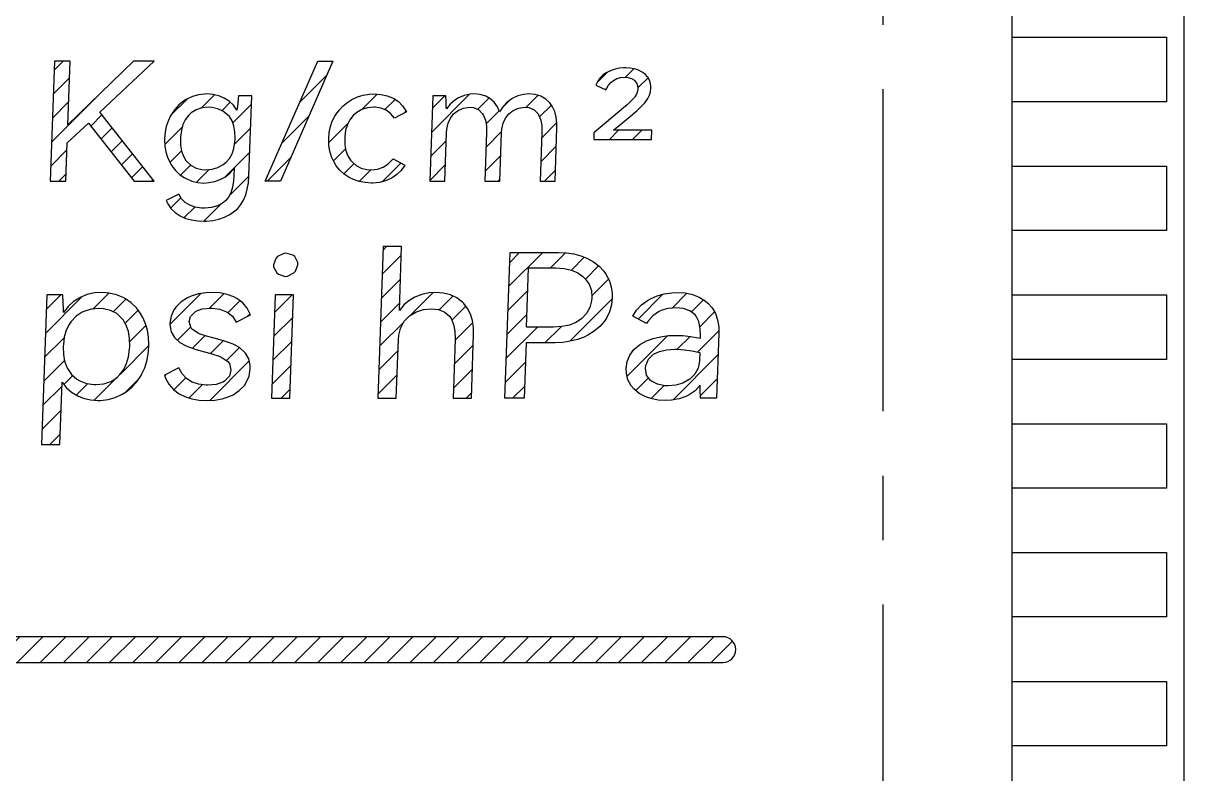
# Model space of a CAD drawing. Header units: millimetres. Extents: x 496 to 1208, y 1378 to 1539.
# Drawn here: x 1064.39 to 1077.9, y 1461.67 to 1470.41 of the extents above; entities that cross this region are included whole.
import ezdxf

# ---------------------------------------------------------------- set-up
doc = ezdxf.new("R2010")
doc.units = ezdxf.units.MM
doc.header["$LTSCALE"] = 3
doc.linetypes.add('CENTER', pattern=[2, 1.25, -0.25, 0.25, -0.25])
doc.layers.add('SY', color=6, linetype='Continuous')
pattern_1 = [(45, (202.90686, 3937.36203), (-0.134703842, 0.134703842), [])]

msp = doc.modelspace()

# ---------------------------------------------------------------- hatches: boundary and pattern name
at = {"linetype": 'Continuous'}
h = msp.add_hatch(dxfattribs=at)
h.set_pattern_fill('ANSI31', color=256, scale=0.06, style=0)
h.set_pattern_definition(pattern_1)
h.paths.add_polyline_path([(1064.934, 1469.97), (1064.908, 1469.226), (1065.673, 1469.97), (1065.913, 1469.97), (1065.279, 1469.373), (1065.915, 1468.571), (1065.68, 1468.571), (1065.147, 1469.248), (1064.901, 1469.016), (1064.885, 1468.571), (1064.702, 1468.571), (1064.751, 1469.97)])
h = msp.add_hatch(dxfattribs=at)
h.set_pattern_fill('ANSI31', color=256, scale=0.06, style=0)
h.set_pattern_definition(pattern_1)
h.paths.add_polyline_path([(1067.996, 1469.97), (1067.383, 1468.571), (1067.205, 1468.571), (1067.819, 1469.97)])
h = msp.add_hatch(dxfattribs=at)
h.set_pattern_fill('ANSI31', color=256, scale=0.06, style=0)
h.set_pattern_definition(pattern_1)
h.paths.add_polyline_path([(1071.531, 1469.717), (1071.508, 1469.744), (1071.506, 1469.746), (1071.471, 1469.767), (1071.429, 1469.779), (1071.391, 1469.782), (1071.344, 1469.778), (1071.301, 1469.765), (1071.262, 1469.745), (1071.23, 1469.719), (1071.204, 1469.688), (1071.184, 1469.653), (1071.175, 1469.634), (1071.058, 1469.687), (1071.08, 1469.734), (1071.105, 1469.769), (1071.135, 1469.801), (1071.171, 1469.827), (1071.193, 1469.84), (1071.237, 1469.86), (1071.283, 1469.876), (1071.331, 1469.885), (1071.381, 1469.89), (1071.402, 1469.891), (1071.454, 1469.888), (1071.502, 1469.88), (1071.548, 1469.866), (1071.553, 1469.864), (1071.595, 1469.842), (1071.631, 1469.816), (1071.66, 1469.784), (1071.662, 1469.782), (1071.682, 1469.747), (1071.694, 1469.709), (1071.699, 1469.668), (1071.699, 1469.649), (1071.694, 1469.61), (1071.682, 1469.571), (1071.663, 1469.533), (1071.647, 1469.509), (1071.626, 1469.484), (1071.6, 1469.455), (1071.569, 1469.424), (1071.533, 1469.391), (1071.492, 1469.355), (1071.483, 1469.348), (1071.263, 1469.163), (1071.708, 1469.163), (1071.705, 1469.057), (1071.032, 1469.057), (1071.035, 1469.133), (1071.379, 1469.425), (1071.422, 1469.461), (1071.457, 1469.494), (1071.486, 1469.522), (1071.508, 1469.547), (1071.51, 1469.551), (1071.532, 1469.584), (1071.544, 1469.619), (1071.547, 1469.646), (1071.544, 1469.685)])
h = msp.add_hatch(dxfattribs=at)
h.set_pattern_fill('ANSI31', color=256, scale=0.06, style=0)
h.set_pattern_definition(pattern_1)
h.paths.add_polyline_path([(1066.998, 1468.477), (1066.98, 1468.41), (1066.955, 1468.35), (1066.924, 1468.298), (1066.886, 1468.253), (1066.854, 1468.224), (1066.796, 1468.183), (1066.733, 1468.151), (1066.667, 1468.127), (1066.598, 1468.111), (1066.524, 1468.105), (1066.497, 1468.104), (1066.421, 1468.108), (1066.349, 1468.119), (1066.282, 1468.138), (1066.22, 1468.165), (1066.217, 1468.167), (1066.156, 1468.205), (1066.107, 1468.252), (1066.071, 1468.306), (1066.054, 1468.345), (1066.199, 1468.419), (1066.232, 1468.365), (1066.274, 1468.322), (1066.327, 1468.29), (1066.391, 1468.269), (1066.465, 1468.258), (1066.505, 1468.257), (1066.582, 1468.263), (1066.651, 1468.282), (1066.711, 1468.313), (1066.745, 1468.341), (1066.779, 1468.383), (1066.806, 1468.435), (1066.826, 1468.5), (1066.837, 1468.575), (1066.842, 1468.638), (1066.845, 1468.724), (1066.797, 1468.668), (1066.743, 1468.623), (1066.689, 1468.594), (1066.621, 1468.567), (1066.551, 1468.554), (1066.49, 1468.549), (1066.419, 1468.555), (1066.351, 1468.572), (1066.285, 1468.6), (1066.263, 1468.612), (1066.208, 1468.65), (1066.16, 1468.697), (1066.118, 1468.751), (1066.094, 1468.792), (1066.068, 1468.849), (1066.049, 1468.912), (1066.039, 1468.979), (1066.035, 1469.05), (1066.035, 1469.068), (1066.042, 1469.14), (1066.055, 1469.208), (1066.075, 1469.271), (1066.103, 1469.33), (1066.111, 1469.345), (1066.153, 1469.405), (1066.2, 1469.458), (1066.254, 1469.501), (1066.293, 1469.525), (1066.361, 1469.556), (1066.429, 1469.576), (1066.5, 1469.585), (1066.527, 1469.586), (1066.598, 1469.58), (1066.667, 1469.564), (1066.729, 1469.538), (1066.787, 1469.502), (1066.836, 1469.454), (1066.876, 1469.398), (1066.877, 1469.396), (1066.886, 1469.467), (1066.893, 1469.534), (1066.894, 1469.565), (1067.05, 1469.565), (1067.017, 1468.634), (1067.011, 1468.552)])
h.paths.add_polyline_path([(1066.22, 1469.089), (1066.23, 1469.163), (1066.249, 1469.229), (1066.276, 1469.286), (1066.313, 1469.335), (1066.344, 1469.365), (1066.402, 1469.402), (1066.468, 1469.423), (1066.541, 1469.431), (1066.585, 1469.429), (1066.653, 1469.414), (1066.714, 1469.385), (1066.769, 1469.343), (1066.789, 1469.323), (1066.821, 1469.274), (1066.843, 1469.215), (1066.854, 1469.146), (1066.857, 1469.068), (1066.854, 1469.025), (1066.842, 1468.952), (1066.82, 1468.888), (1066.79, 1468.834), (1066.751, 1468.791), (1066.716, 1468.764), (1066.655, 1468.73), (1066.588, 1468.709), (1066.516, 1468.702), (1066.47, 1468.705), (1066.402, 1468.721), (1066.344, 1468.752), (1066.294, 1468.798), (1066.284, 1468.812), (1066.254, 1468.863), (1066.232, 1468.922), (1066.221, 1468.991), (1066.219, 1469.068)])
h = msp.add_hatch(dxfattribs=at)
h.set_pattern_fill('ANSI31', color=256, scale=0.06, style=0)
h.set_pattern_definition(pattern_1)
h.paths.add_polyline_path([(1068.758, 1469.497), (1068.805, 1469.449), (1068.845, 1469.391), (1068.853, 1469.378), (1068.711, 1469.303), (1068.667, 1469.357), (1068.616, 1469.397), (1068.555, 1469.422), (1068.487, 1469.432), (1068.47, 1469.433), (1068.397, 1469.426), (1068.331, 1469.405), (1068.272, 1469.37), (1068.232, 1469.335), (1068.193, 1469.286), (1068.164, 1469.229), (1068.143, 1469.164), (1068.134, 1469.091), (1068.132, 1469.068), (1068.134, 1468.993), (1068.147, 1468.925), (1068.169, 1468.866), (1068.201, 1468.814), (1068.214, 1468.8), (1068.264, 1468.755), (1068.323, 1468.724), (1068.39, 1468.706), (1068.445, 1468.702), (1068.516, 1468.71), (1068.58, 1468.732), (1068.636, 1468.769), (1068.685, 1468.819), (1068.695, 1468.832), (1068.831, 1468.758), (1068.789, 1468.697), (1068.74, 1468.648), (1068.684, 1468.608), (1068.671, 1468.601), (1068.606, 1468.574), (1068.537, 1468.557), (1068.461, 1468.549), (1068.444, 1468.549), (1068.37, 1468.554), (1068.299, 1468.567), (1068.233, 1468.59), (1068.184, 1468.615), (1068.127, 1468.652), (1068.077, 1468.698), (1068.034, 1468.751), (1068.005, 1468.798), (1067.978, 1468.856), (1067.959, 1468.919), (1067.949, 1468.985), (1067.946, 1469.056), (1067.946, 1469.068), (1067.953, 1469.139), (1067.967, 1469.206), (1067.988, 1469.27), (1068.017, 1469.328), (1068.024, 1469.339), (1068.066, 1469.397), (1068.114, 1469.449), (1068.169, 1469.492), (1068.216, 1469.521), (1068.281, 1469.551), (1068.349, 1469.571), (1068.421, 1469.583), (1068.48, 1469.586), (1068.555, 1469.581), (1068.625, 1469.566), (1068.689, 1469.541), (1068.703, 1469.534)])
h = msp.add_hatch(dxfattribs=at)
h.set_pattern_fill('ANSI31', color=256, scale=0.06, style=0)
h.set_pattern_definition(pattern_1)
h.paths.add_polyline_path([(1070.395, 1469.337), (1070.384, 1469.356), (1070.337, 1469.402), (1070.275, 1469.427), (1070.227, 1469.431), (1070.156, 1469.422), (1070.093, 1469.395), (1070.043, 1469.355), (1070.004, 1469.306), (1069.977, 1469.248), (1069.962, 1469.178), (1069.959, 1469.135), (1069.939, 1468.571), (1069.766, 1468.571), (1069.785, 1469.136), (1069.784, 1469.215), (1069.772, 1469.281), (1069.75, 1469.337), (1069.739, 1469.355), (1069.694, 1469.401), (1069.632, 1469.427), (1069.586, 1469.431), (1069.515, 1469.422), (1069.452, 1469.395), (1069.401, 1469.355), (1069.363, 1469.306), (1069.336, 1469.247), (1069.32, 1469.177), (1069.317, 1469.135), (1069.297, 1468.571), (1069.122, 1468.571), (1069.157, 1469.563), (1069.311, 1469.563), (1069.313, 1469.5), (1069.315, 1469.429), (1069.317, 1469.412), (1069.362, 1469.469), (1069.414, 1469.516), (1069.457, 1469.542), (1069.524, 1469.57), (1069.594, 1469.584), (1069.636, 1469.586), (1069.71, 1469.579), (1069.777, 1469.559), (1069.824, 1469.534), (1069.873, 1469.491), (1069.911, 1469.437), (1069.936, 1469.378), (1069.976, 1469.44), (1070.023, 1469.491), (1070.077, 1469.531), (1070.082, 1469.534), (1070.147, 1469.565), (1070.217, 1469.582), (1070.276, 1469.586), (1070.349, 1469.579), (1070.415, 1469.56), (1070.473, 1469.527), (1070.52, 1469.485), (1070.554, 1469.436), (1070.58, 1469.381), (1070.596, 1469.317), (1070.604, 1469.246), (1070.604, 1469.19), (1070.583, 1468.571), (1070.41, 1468.571), (1070.429, 1469.136), (1070.428, 1469.215), (1070.415, 1469.282)])
h = msp.add_hatch(dxfattribs=at)
h.set_pattern_fill('ANSI31', color=256, scale=0.06, style=0)
h.set_pattern_definition(pattern_1)
h.paths.add_polyline_path([(1069.03, 1467.252), (1069.115, 1467.27), (1069.192, 1467.275), (1069.283, 1467.268), (1069.365, 1467.247), (1069.438, 1467.211), (1069.503, 1467.162), (1069.519, 1467.147), (1069.563, 1467.09), (1069.598, 1467.023), (1069.621, 1466.947), (1069.633, 1466.863), (1069.634, 1466.784), (1069.608, 1466.042), (1069.394, 1466.042), (1069.418, 1466.729), (1069.415, 1466.823), (1069.399, 1466.903), (1069.371, 1466.97), (1069.355, 1466.994), (1069.297, 1467.046), (1069.223, 1467.077), (1069.138, 1467.086), (1069.049, 1467.077), (1068.967, 1467.05), (1068.959, 1467.047), (1068.886, 1467.001), (1068.826, 1466.939), (1068.817, 1466.926), (1068.781, 1466.857), (1068.761, 1466.776), (1068.757, 1466.727), (1068.733, 1466.042), (1068.52, 1466.042), (1068.581, 1467.809), (1068.795, 1467.809), (1068.769, 1467.065), (1068.825, 1467.133), (1068.89, 1467.187), (1068.95, 1467.221)])
h = msp.add_hatch(dxfattribs=at)
h.set_pattern_fill('ANSI31', color=256, scale=0.06, style=0)
h.set_pattern_definition(pattern_1)
h.paths.add_polyline_path([(1071.157, 1466.942), (1071.103, 1466.878), (1071.038, 1466.823), (1070.964, 1466.776), (1070.923, 1466.756), (1070.844, 1466.727), (1070.76, 1466.706), (1070.671, 1466.693), (1070.585, 1466.689), (1070.244, 1466.689), (1070.221, 1466.042), (1069.998, 1466.042), (1070.058, 1467.741), (1070.621, 1467.741), (1070.714, 1467.737), (1070.801, 1467.723), (1070.883, 1467.701), (1070.952, 1467.674), (1071.029, 1467.631), (1071.095, 1467.58), (1071.15, 1467.521), (1071.174, 1467.488), (1071.211, 1467.418), (1071.236, 1467.341), (1071.247, 1467.261), (1071.247, 1467.214), (1071.238, 1467.13), (1071.215, 1467.05), (1071.18, 1466.977)])
h.paths.add_polyline_path([(1070.826, 1466.925), (1070.75, 1466.894), (1070.663, 1466.877), (1070.564, 1466.871), (1070.25, 1466.871), (1070.274, 1467.561), (1070.588, 1467.561), (1070.687, 1467.555), (1070.773, 1467.536), (1070.847, 1467.505), (1070.907, 1467.462), (1070.934, 1467.435), (1070.98, 1467.371), (1071.005, 1467.296), (1071.011, 1467.214), (1071.008, 1467.176), (1070.988, 1467.098), (1070.948, 1467.028), (1070.89, 1466.968)])
h = msp.add_hatch(dxfattribs=at)
h.set_pattern_fill('ANSI31', color=256, scale=0.06, style=0)
h.set_pattern_definition(pattern_1)
h.paths.add_polyline_path([(1065.647, 1467.154), (1065.706, 1467.096), (1065.756, 1467.029), (1065.783, 1466.982), (1065.814, 1466.911), (1065.836, 1466.836), (1065.849, 1466.754), (1065.853, 1466.668), (1065.852, 1466.645), (1065.845, 1466.557), (1065.828, 1466.474), (1065.803, 1466.397), (1065.77, 1466.326), (1065.761, 1466.309), (1065.71, 1466.234), (1065.652, 1466.171), (1065.587, 1466.118), (1065.542, 1466.09), (1065.461, 1466.053), (1065.376, 1466.028), (1065.29, 1466.017), (1065.259, 1466.016), (1065.172, 1466.023), (1065.088, 1466.044), (1065.023, 1466.072), (1064.951, 1466.114), (1064.889, 1466.169), (1064.84, 1466.232), (1064.816, 1465.503), (1064.602, 1465.503), (1064.663, 1467.247), (1064.851, 1467.247), (1064.852, 1467.157), (1064.856, 1467.078), (1064.859, 1467.042), (1064.912, 1467.112), (1064.975, 1467.169), (1065.048, 1467.214), (1065.053, 1467.216), (1065.134, 1467.25), (1065.22, 1467.269), (1065.303, 1467.275), (1065.389, 1467.268), (1065.473, 1467.248), (1065.553, 1467.215), (1065.581, 1467.2)])
h.paths.add_polyline_path([(1065.005, 1467), (1065.075, 1467.044), (1065.096, 1467.054), (1065.181, 1467.08), (1065.269, 1467.089), (1065.325, 1467.085), (1065.406, 1467.065), (1065.478, 1467.028), (1065.538, 1466.973), (1065.551, 1466.956), (1065.588, 1466.894), (1065.613, 1466.821), (1065.627, 1466.739), (1065.629, 1466.645), (1065.628, 1466.616), (1065.616, 1466.526), (1065.593, 1466.447), (1065.559, 1466.377), (1065.515, 1466.318), (1065.477, 1466.282), (1065.407, 1466.237), (1065.328, 1466.21), (1065.237, 1466.202), (1065.214, 1466.203), (1065.127, 1466.215), (1065.047, 1466.246), (1065.013, 1466.265), (1064.952, 1466.319), (1064.904, 1466.39), (1064.896, 1466.404), (1064.871, 1466.474), (1064.857, 1466.554), (1064.855, 1466.645), (1064.856, 1466.667), (1064.867, 1466.755), (1064.889, 1466.834), (1064.922, 1466.9), (1064.947, 1466.937)])
h = msp.add_hatch(dxfattribs=at)
h.set_pattern_fill('ANSI31', color=256, scale=0.06, style=0)
h.set_pattern_definition(pattern_1)
h.paths.add_polyline_path([(1066.11, 1467), (1066.144, 1467.073), (1066.169, 1467.108), (1066.228, 1467.165), (1066.302, 1467.213), (1066.346, 1467.233), (1066.429, 1467.258), (1066.516, 1467.272), (1066.585, 1467.275), (1066.68, 1467.269), (1066.765, 1467.252), (1066.842, 1467.223), (1066.876, 1467.205), (1066.946, 1467.155), (1066.997, 1467.093), (1067.033, 1467.021), (1067.035, 1467.015), (1066.869, 1466.928), (1066.824, 1466.998), (1066.759, 1467.049), (1066.756, 1467.051), (1066.679, 1467.081), (1066.59, 1467.093), (1066.57, 1467.093), (1066.473, 1467.084), (1066.398, 1467.057), (1066.393, 1467.054), (1066.335, 1466.996), (1066.32, 1466.935), (1066.343, 1466.86), (1066.358, 1466.845), (1066.427, 1466.799), (1066.451, 1466.789), (1066.523, 1466.765), (1066.612, 1466.741), (1066.709, 1466.715), (1066.789, 1466.689), (1066.833, 1466.673), (1066.906, 1466.632), (1066.97, 1466.577), (1066.977, 1466.569), (1067.014, 1466.503), (1067.03, 1466.423), (1067.031, 1466.385), (1067.018, 1466.302), (1066.986, 1466.227), (1066.964, 1466.193), (1066.905, 1466.133), (1066.834, 1466.084), (1066.786, 1466.063), (1066.707, 1466.036), (1066.62, 1466.021), (1066.532, 1466.016), (1066.438, 1466.021), (1066.351, 1466.037), (1066.272, 1466.063), (1066.206, 1466.095), (1066.137, 1466.145), (1066.083, 1466.206), (1066.045, 1466.275), (1066.033, 1466.311), (1066.199, 1466.397), (1066.238, 1466.327), (1066.29, 1466.271), (1066.354, 1466.23), (1066.431, 1466.206), (1066.519, 1466.195), (1066.538, 1466.195), (1066.635, 1466.204), (1066.712, 1466.229), (1066.732, 1466.241), (1066.789, 1466.301), (1066.807, 1466.369), (1066.789, 1466.448), (1066.771, 1466.472), (1066.703, 1466.519), (1066.67, 1466.534), (1066.598, 1466.557), (1066.503, 1466.584), (1066.499, 1466.585), (1066.404, 1466.612), (1066.323, 1466.638), (1066.286, 1466.652), (1066.211, 1466.693), (1066.15, 1466.75), (1066.149, 1466.75), (1066.111, 1466.815), (1066.097, 1466.896), (1066.097, 1466.917)])
h = msp.add_hatch(dxfattribs=at)
h.set_pattern_fill('ANSI31', color=256, scale=0.06, style=0)
h.set_pattern_definition(pattern_1)
h.paths.add_polyline_path([(1067.536, 1467.247), (1067.495, 1466.042), (1067.281, 1466.042), (1067.324, 1467.247)])
h = msp.add_hatch(dxfattribs=at)
h.set_pattern_fill('ANSI31', color=256, scale=0.06, style=0)
h.set_pattern_definition(pattern_1)
h.paths.add_polyline_path([(1071.77, 1467.235), (1071.853, 1467.259), (1071.942, 1467.272), (1072.006, 1467.275), (1072.098, 1467.269), (1072.184, 1467.251), (1072.26, 1467.221), (1072.329, 1467.178), (1072.362, 1467.152), (1072.412, 1467.095), (1072.45, 1467.03), (1072.476, 1466.956), (1072.489, 1466.873), (1072.491, 1466.796), (1072.464, 1466.042), (1072.276, 1466.042), (1072.273, 1466.145), (1072.271, 1466.195), (1072.214, 1466.131), (1072.144, 1466.081), (1072.106, 1466.063), (1072.026, 1466.035), (1071.939, 1466.019), (1071.872, 1466.016), (1071.782, 1466.022), (1071.697, 1466.04), (1071.64, 1466.06), (1071.562, 1466.099), (1071.499, 1466.152), (1071.469, 1466.188), (1071.431, 1466.256), (1071.413, 1466.335), (1071.412, 1466.39), (1071.423, 1466.471), (1071.452, 1466.544), (1071.5, 1466.609), (1071.565, 1466.664), (1071.579, 1466.673), (1071.648, 1466.711), (1071.725, 1466.74), (1071.81, 1466.76), (1071.902, 1466.772), (1071.986, 1466.775), (1072.072, 1466.772), (1072.159, 1466.762), (1072.247, 1466.747), (1072.275, 1466.741), (1072.276, 1466.761), (1072.272, 1466.857), (1072.255, 1466.935), (1072.224, 1466.999), (1072.213, 1467.015), (1072.153, 1467.061), (1072.075, 1467.088), (1071.989, 1467.096), (1071.895, 1467.088), (1071.815, 1467.063), (1071.788, 1467.049), (1071.72, 1467.001), (1071.663, 1466.935), (1071.648, 1466.912), (1071.488, 1466.999), (1071.532, 1467.067), (1071.589, 1467.129), (1071.66, 1467.181), (1071.692, 1467.2)])
h.paths.add_polyline_path([(1071.988, 1466.194), (1071.898, 1466.186), (1071.86, 1466.187), (1071.774, 1466.205), (1071.704, 1466.241), (1071.693, 1466.25), (1071.648, 1466.312), (1071.634, 1466.392), (1071.638, 1466.426), (1071.669, 1466.498), (1071.73, 1466.555), (1071.798, 1466.587), (1071.882, 1466.607), (1071.982, 1466.613), (1072.005, 1466.613), (1072.089, 1466.608), (1072.177, 1466.595), (1072.269, 1466.576), (1072.266, 1466.487), (1072.266, 1466.476), (1072.249, 1466.393), (1072.212, 1466.324), (1072.153, 1466.267), (1072.144, 1466.26), (1072.07, 1466.218)])
at = {"layer": 'SY', "linetype": 'Continuous'}
h = msp.add_hatch(dxfattribs=at)
h.set_pattern_fill('ANSI31', color=256, scale=0.06, style=0)
h.set_pattern_definition(pattern_1)
h.paths.add_polyline_path([(1072.536, 1462.966), (1031.154, 1462.966, -1), (1031.154, 1463.266), (1072.536, 1463.266, -1)])

# ---------------------------------------------------------------- linework, layer by layer
msp.add_lwpolyline([(1077.905, 1509.351), (1077.905, 1445.391), (1025.185, 1445.391), (1025.185, 1509.351)], close=True)
for points in [[(1075.905, 1445.391), (1075.905, 1509.351)], [(1075.905, 1470.246), (1077.705, 1470.246), (1077.705, 1469.496), (1075.905, 1469.496)], [(1075.905, 1468.746), (1077.705, 1468.746), (1077.705, 1467.996), (1075.905, 1467.996)], [(1075.905, 1467.246), (1077.705, 1467.246), (1077.705, 1466.496), (1075.905, 1466.496)], [(1075.905, 1465.746), (1077.705, 1465.746), (1077.705, 1464.996), (1075.905, 1464.996)], [(1075.905, 1464.246), (1077.705, 1464.246), (1077.705, 1463.496), (1075.905, 1463.496)], [(1075.905, 1462.746), (1077.705, 1462.746), (1077.705, 1461.996), (1075.905, 1461.996)]]:
    msp.add_lwpolyline(points)
at = {"linetype": 'CENTER'}
msp.add_lwpolyline([(1073.405, 1507.851), (1029.685, 1507.851, 0.414214), (1028.685, 1506.851), (1028.685, 1447.891, 0.414214), (1029.685, 1446.891), (1073.405, 1446.891, 0.414214), (1074.405, 1447.891), (1074.405, 1506.851, 0.414214)], format="xyb", close=True, dxfattribs=at)
at = {"linetype": 'Continuous'}
for points in [[(1064.751, 1469.97), (1064.702, 1468.571), (1064.885, 1468.571), (1064.901, 1469.016), (1065.147, 1469.248), (1065.68, 1468.571), (1065.915, 1468.571), (1065.279, 1469.373), (1065.913, 1469.97), (1065.673, 1469.97), (1064.908, 1469.226), (1064.934, 1469.97)], [(1067.996, 1469.97), (1067.383, 1468.571), (1067.205, 1468.571), (1067.819, 1469.97)], [(1071.544, 1469.685), (1071.547, 1469.646), (1071.544, 1469.619), (1071.532, 1469.584), (1071.51, 1469.551), (1071.508, 1469.547), (1071.486, 1469.522), (1071.457, 1469.494), (1071.422, 1469.461), (1071.379, 1469.425), (1071.035, 1469.133), (1071.032, 1469.057), (1071.705, 1469.057), (1071.708, 1469.163), (1071.263, 1469.163), (1071.483, 1469.348), (1071.492, 1469.355), (1071.533, 1469.391), (1071.569, 1469.424), (1071.6, 1469.455), (1071.626, 1469.484), (1071.647, 1469.509), (1071.663, 1469.533), (1071.682, 1469.571), (1071.694, 1469.61), (1071.699, 1469.649), (1071.699, 1469.668), (1071.694, 1469.709), (1071.682, 1469.747), (1071.662, 1469.782), (1071.66, 1469.784), (1071.631, 1469.816), (1071.595, 1469.842), (1071.553, 1469.864), (1071.548, 1469.866), (1071.502, 1469.88), (1071.454, 1469.888), (1071.402, 1469.891), (1071.381, 1469.89), (1071.331, 1469.885), (1071.283, 1469.876), (1071.237, 1469.86), (1071.193, 1469.84), (1071.171, 1469.827), (1071.135, 1469.801), (1071.105, 1469.769), (1071.08, 1469.734), (1071.058, 1469.687), (1071.175, 1469.634), (1071.184, 1469.653), (1071.204, 1469.688), (1071.23, 1469.719), (1071.262, 1469.745), (1071.301, 1469.765), (1071.344, 1469.778), (1071.391, 1469.782), (1071.429, 1469.779), (1071.471, 1469.767), (1071.506, 1469.746), (1071.508, 1469.744), (1071.531, 1469.717)], [(1067.011, 1468.552), (1067.017, 1468.634), (1067.05, 1469.565), (1066.894, 1469.565), (1066.893, 1469.534), (1066.886, 1469.467), (1066.877, 1469.396), (1066.876, 1469.398), (1066.836, 1469.454), (1066.787, 1469.502), (1066.729, 1469.538), (1066.667, 1469.564), (1066.598, 1469.58), (1066.527, 1469.586), (1066.5, 1469.585), (1066.429, 1469.576), (1066.361, 1469.556), (1066.293, 1469.525), (1066.254, 1469.501), (1066.2, 1469.458), (1066.153, 1469.405), (1066.111, 1469.345), (1066.103, 1469.33), (1066.075, 1469.271), (1066.055, 1469.208), (1066.042, 1469.14), (1066.035, 1469.068), (1066.035, 1469.05), (1066.039, 1468.979), (1066.049, 1468.912), (1066.068, 1468.849), (1066.094, 1468.792), (1066.118, 1468.751), (1066.16, 1468.697), (1066.208, 1468.65), (1066.263, 1468.612), (1066.285, 1468.6), (1066.351, 1468.572), (1066.419, 1468.555), (1066.49, 1468.549), (1066.551, 1468.554), (1066.621, 1468.567), (1066.689, 1468.594), (1066.743, 1468.623), (1066.797, 1468.668), (1066.845, 1468.724), (1066.842, 1468.638), (1066.837, 1468.575), (1066.826, 1468.5), (1066.806, 1468.435), (1066.779, 1468.383), (1066.745, 1468.341), (1066.711, 1468.313), (1066.651, 1468.282), (1066.582, 1468.263), (1066.505, 1468.257), (1066.465, 1468.258), (1066.391, 1468.269), (1066.327, 1468.29), (1066.274, 1468.322), (1066.232, 1468.365), (1066.199, 1468.419), (1066.054, 1468.345), (1066.071, 1468.306), (1066.107, 1468.252), (1066.156, 1468.205), (1066.217, 1468.167), (1066.22, 1468.165), (1066.282, 1468.138), (1066.349, 1468.119), (1066.421, 1468.108), (1066.497, 1468.104), (1066.524, 1468.105), (1066.598, 1468.111), (1066.667, 1468.127), (1066.733, 1468.151), (1066.796, 1468.183), (1066.854, 1468.224), (1066.886, 1468.253), (1066.924, 1468.298), (1066.955, 1468.35), (1066.98, 1468.41), (1066.998, 1468.477)], [(1068.758, 1469.497), (1068.805, 1469.449), (1068.845, 1469.391), (1068.853, 1469.378), (1068.711, 1469.303), (1068.667, 1469.357), (1068.616, 1469.397), (1068.555, 1469.422), (1068.487, 1469.432), (1068.47, 1469.433), (1068.397, 1469.426), (1068.331, 1469.405), (1068.272, 1469.37), (1068.232, 1469.335), (1068.193, 1469.286), (1068.164, 1469.229), (1068.143, 1469.164), (1068.134, 1469.091), (1068.132, 1469.068), (1068.134, 1468.993), (1068.147, 1468.925), (1068.169, 1468.866), (1068.201, 1468.814), (1068.214, 1468.8), (1068.264, 1468.755), (1068.323, 1468.724), (1068.39, 1468.706), (1068.445, 1468.702), (1068.516, 1468.71), (1068.58, 1468.732), (1068.636, 1468.769), (1068.685, 1468.819), (1068.695, 1468.832), (1068.831, 1468.758), (1068.789, 1468.697), (1068.74, 1468.648), (1068.684, 1468.608), (1068.671, 1468.601), (1068.606, 1468.574), (1068.537, 1468.557), (1068.461, 1468.549), (1068.444, 1468.549), (1068.37, 1468.554), (1068.299, 1468.567), (1068.233, 1468.59), (1068.184, 1468.615), (1068.127, 1468.652), (1068.077, 1468.698), (1068.034, 1468.751), (1068.005, 1468.798), (1067.978, 1468.856), (1067.959, 1468.919), (1067.949, 1468.985), (1067.946, 1469.056), (1067.946, 1469.068), (1067.953, 1469.139), (1067.967, 1469.206), (1067.988, 1469.27), (1068.017, 1469.328), (1068.024, 1469.339), (1068.066, 1469.397), (1068.114, 1469.449), (1068.169, 1469.492), (1068.216, 1469.521), (1068.281, 1469.551), (1068.349, 1469.571), (1068.421, 1469.583), (1068.48, 1469.586), (1068.555, 1469.581), (1068.625, 1469.566), (1068.689, 1469.541), (1068.703, 1469.534)], [(1070.415, 1469.282), (1070.428, 1469.215), (1070.429, 1469.136), (1070.41, 1468.571), (1070.583, 1468.571), (1070.604, 1469.19), (1070.604, 1469.246), (1070.596, 1469.317), (1070.58, 1469.381), (1070.554, 1469.436), (1070.52, 1469.485), (1070.473, 1469.527), (1070.415, 1469.56), (1070.349, 1469.579), (1070.276, 1469.586), (1070.217, 1469.582), (1070.147, 1469.565), (1070.082, 1469.534), (1070.077, 1469.531), (1070.023, 1469.491), (1069.976, 1469.44), (1069.936, 1469.378), (1069.911, 1469.437), (1069.873, 1469.491), (1069.824, 1469.534), (1069.777, 1469.559), (1069.71, 1469.579), (1069.636, 1469.586), (1069.594, 1469.584), (1069.524, 1469.57), (1069.457, 1469.542), (1069.414, 1469.516), (1069.362, 1469.469), (1069.317, 1469.412), (1069.315, 1469.429), (1069.313, 1469.5), (1069.311, 1469.563), (1069.157, 1469.563), (1069.122, 1468.571), (1069.297, 1468.571), (1069.317, 1469.135), (1069.32, 1469.177), (1069.336, 1469.247), (1069.363, 1469.306), (1069.401, 1469.355), (1069.452, 1469.395), (1069.515, 1469.422), (1069.586, 1469.431), (1069.632, 1469.427), (1069.694, 1469.401), (1069.739, 1469.355), (1069.75, 1469.337), (1069.772, 1469.281), (1069.784, 1469.215), (1069.785, 1469.136), (1069.766, 1468.571), (1069.939, 1468.571), (1069.959, 1469.135), (1069.962, 1469.178), (1069.977, 1469.248), (1070.004, 1469.306), (1070.043, 1469.355), (1070.093, 1469.395), (1070.156, 1469.422), (1070.227, 1469.431), (1070.275, 1469.427), (1070.337, 1469.402), (1070.384, 1469.356), (1070.395, 1469.337)], [(1066.219, 1469.068), (1066.221, 1468.991), (1066.232, 1468.922), (1066.254, 1468.863), (1066.284, 1468.812), (1066.294, 1468.798), (1066.344, 1468.752), (1066.402, 1468.721), (1066.47, 1468.705), (1066.516, 1468.702), (1066.588, 1468.709), (1066.655, 1468.73), (1066.716, 1468.764), (1066.751, 1468.791), (1066.79, 1468.834), (1066.82, 1468.888), (1066.842, 1468.952), (1066.854, 1469.025), (1066.857, 1469.068), (1066.854, 1469.146), (1066.843, 1469.215), (1066.821, 1469.274), (1066.789, 1469.323), (1066.769, 1469.343), (1066.714, 1469.385), (1066.653, 1469.414), (1066.585, 1469.429), (1066.541, 1469.431), (1066.468, 1469.423), (1066.402, 1469.402), (1066.344, 1469.365), (1066.313, 1469.335), (1066.276, 1469.286), (1066.249, 1469.229), (1066.23, 1469.163), (1066.22, 1469.089)], [(1068.95, 1467.221), (1068.89, 1467.187), (1068.825, 1467.133), (1068.769, 1467.065), (1068.795, 1467.809), (1068.581, 1467.809), (1068.52, 1466.042), (1068.733, 1466.042), (1068.757, 1466.727), (1068.761, 1466.776), (1068.781, 1466.857), (1068.817, 1466.926), (1068.826, 1466.939), (1068.886, 1467.001), (1068.959, 1467.047), (1068.967, 1467.05), (1069.049, 1467.077), (1069.138, 1467.086), (1069.223, 1467.077), (1069.297, 1467.046), (1069.355, 1466.994), (1069.371, 1466.97), (1069.399, 1466.903), (1069.415, 1466.823), (1069.418, 1466.729), (1069.394, 1466.042), (1069.608, 1466.042), (1069.634, 1466.784), (1069.633, 1466.863), (1069.621, 1466.947), (1069.598, 1467.023), (1069.563, 1467.09), (1069.519, 1467.147), (1069.503, 1467.162), (1069.438, 1467.211), (1069.365, 1467.247), (1069.283, 1467.268), (1069.192, 1467.275), (1069.115, 1467.27), (1069.03, 1467.252)], [(1067.425, 1467.73), (1067.35, 1467.693), (1067.331, 1467.672), (1067.303, 1467.597), (1067.305, 1467.574), (1067.343, 1467.505), (1067.361, 1467.488), (1067.439, 1467.462), (1067.465, 1467.465), (1067.54, 1467.505), (1067.558, 1467.523), (1067.587, 1467.597), (1067.585, 1467.622), (1067.55, 1467.693), (1067.528, 1467.709), (1067.448, 1467.732)], [(1071.157, 1466.942), (1071.103, 1466.878), (1071.038, 1466.823), (1070.964, 1466.776), (1070.923, 1466.756), (1070.844, 1466.727), (1070.76, 1466.706), (1070.671, 1466.693), (1070.585, 1466.689), (1070.244, 1466.689), (1070.221, 1466.042), (1069.998, 1466.042), (1070.058, 1467.741), (1070.621, 1467.741), (1070.714, 1467.737), (1070.801, 1467.723), (1070.883, 1467.701), (1070.952, 1467.674), (1071.029, 1467.631), (1071.095, 1467.58), (1071.15, 1467.521), (1071.174, 1467.488), (1071.211, 1467.418), (1071.236, 1467.341), (1071.247, 1467.261), (1071.247, 1467.214), (1071.238, 1467.13), (1071.215, 1467.05), (1071.18, 1466.977)], [(1070.826, 1466.925), (1070.75, 1466.894), (1070.663, 1466.877), (1070.564, 1466.871), (1070.25, 1466.871), (1070.274, 1467.561), (1070.588, 1467.561), (1070.687, 1467.555), (1070.773, 1467.536), (1070.847, 1467.505), (1070.907, 1467.462), (1070.934, 1467.435), (1070.98, 1467.371), (1071.005, 1467.296), (1071.011, 1467.214), (1071.008, 1467.176), (1070.988, 1467.098), (1070.948, 1467.028), (1070.89, 1466.968)], [(1065.581, 1467.2), (1065.553, 1467.215), (1065.473, 1467.248), (1065.389, 1467.268), (1065.303, 1467.275), (1065.22, 1467.269), (1065.134, 1467.25), (1065.053, 1467.216), (1065.048, 1467.214), (1064.975, 1467.169), (1064.912, 1467.112), (1064.859, 1467.042), (1064.856, 1467.078), (1064.852, 1467.157), (1064.851, 1467.247), (1064.663, 1467.247), (1064.602, 1465.503), (1064.816, 1465.503), (1064.84, 1466.232), (1064.889, 1466.169), (1064.951, 1466.114), (1065.023, 1466.072), (1065.088, 1466.044), (1065.172, 1466.023), (1065.259, 1466.016), (1065.29, 1466.017), (1065.376, 1466.028), (1065.461, 1466.053), (1065.542, 1466.09), (1065.587, 1466.118), (1065.652, 1466.171), (1065.71, 1466.234), (1065.761, 1466.309), (1065.77, 1466.326), (1065.803, 1466.397), (1065.828, 1466.474), (1065.845, 1466.557), (1065.852, 1466.645), (1065.853, 1466.668), (1065.849, 1466.754), (1065.836, 1466.836), (1065.814, 1466.911), (1065.783, 1466.982), (1065.756, 1467.029), (1065.706, 1467.096), (1065.647, 1467.154)], [(1066.097, 1466.917), (1066.097, 1466.896), (1066.111, 1466.815), (1066.149, 1466.75), (1066.15, 1466.75), (1066.211, 1466.693), (1066.286, 1466.652), (1066.323, 1466.638), (1066.404, 1466.612), (1066.499, 1466.585), (1066.503, 1466.584), (1066.598, 1466.557), (1066.67, 1466.534), (1066.703, 1466.519), (1066.771, 1466.472), (1066.789, 1466.448), (1066.807, 1466.369), (1066.789, 1466.301), (1066.732, 1466.241), (1066.712, 1466.229), (1066.635, 1466.204), (1066.538, 1466.195), (1066.519, 1466.195), (1066.431, 1466.206), (1066.354, 1466.23), (1066.29, 1466.271), (1066.238, 1466.327), (1066.199, 1466.397), (1066.033, 1466.311), (1066.045, 1466.275), (1066.083, 1466.206), (1066.137, 1466.145), (1066.206, 1466.095), (1066.272, 1466.063), (1066.351, 1466.037), (1066.438, 1466.021), (1066.532, 1466.016), (1066.62, 1466.021), (1066.707, 1466.036), (1066.786, 1466.063), (1066.834, 1466.084), (1066.905, 1466.133), (1066.964, 1466.193), (1066.986, 1466.227), (1067.018, 1466.302), (1067.031, 1466.385), (1067.03, 1466.423), (1067.014, 1466.503), (1066.977, 1466.569), (1066.97, 1466.577), (1066.906, 1466.632), (1066.833, 1466.673), (1066.789, 1466.689), (1066.709, 1466.715), (1066.612, 1466.741), (1066.523, 1466.765), (1066.451, 1466.789), (1066.427, 1466.799), (1066.358, 1466.845), (1066.343, 1466.86), (1066.32, 1466.935), (1066.335, 1466.996), (1066.393, 1467.054), (1066.398, 1467.057), (1066.473, 1467.084), (1066.57, 1467.093), (1066.59, 1467.093), (1066.679, 1467.081), (1066.756, 1467.051), (1066.759, 1467.049), (1066.824, 1466.998), (1066.869, 1466.928), (1067.035, 1467.015), (1067.033, 1467.021), (1066.997, 1467.093), (1066.946, 1467.155), (1066.876, 1467.205), (1066.842, 1467.223), (1066.765, 1467.252), (1066.68, 1467.269), (1066.585, 1467.275), (1066.516, 1467.272), (1066.429, 1467.258), (1066.346, 1467.233), (1066.302, 1467.213), (1066.228, 1467.165), (1066.169, 1467.108), (1066.144, 1467.073), (1066.11, 1467)], [(1067.324, 1467.247), (1067.281, 1466.042), (1067.495, 1466.042), (1067.536, 1467.247)], [(1071.77, 1467.235), (1071.853, 1467.259), (1071.942, 1467.272), (1072.006, 1467.275), (1072.098, 1467.269), (1072.184, 1467.251), (1072.26, 1467.221), (1072.329, 1467.178), (1072.362, 1467.152), (1072.412, 1467.095), (1072.45, 1467.03), (1072.476, 1466.956), (1072.489, 1466.873), (1072.491, 1466.796), (1072.464, 1466.042), (1072.276, 1466.042), (1072.273, 1466.145), (1072.271, 1466.195), (1072.214, 1466.131), (1072.144, 1466.081), (1072.106, 1466.063), (1072.026, 1466.035), (1071.939, 1466.019), (1071.872, 1466.016), (1071.782, 1466.022), (1071.697, 1466.04), (1071.64, 1466.06), (1071.562, 1466.099), (1071.499, 1466.152), (1071.469, 1466.188), (1071.431, 1466.256), (1071.413, 1466.335), (1071.412, 1466.39), (1071.423, 1466.471), (1071.452, 1466.544), (1071.5, 1466.609), (1071.565, 1466.664), (1071.579, 1466.673), (1071.648, 1466.711), (1071.725, 1466.74), (1071.81, 1466.76), (1071.902, 1466.772), (1071.986, 1466.775), (1072.072, 1466.772), (1072.159, 1466.762), (1072.247, 1466.747), (1072.275, 1466.741), (1072.276, 1466.761), (1072.272, 1466.857), (1072.255, 1466.935), (1072.224, 1466.999), (1072.213, 1467.015), (1072.153, 1467.061), (1072.075, 1467.088), (1071.989, 1467.096), (1071.895, 1467.088), (1071.815, 1467.063), (1071.788, 1467.049), (1071.72, 1467.001), (1071.663, 1466.935), (1071.648, 1466.912), (1071.488, 1466.999), (1071.532, 1467.067), (1071.589, 1467.129), (1071.66, 1467.181), (1071.692, 1467.2)], [(1064.947, 1466.937), (1064.922, 1466.9), (1064.889, 1466.834), (1064.867, 1466.755), (1064.856, 1466.667), (1064.855, 1466.645), (1064.857, 1466.554), (1064.871, 1466.474), (1064.896, 1466.404), (1064.904, 1466.39), (1064.952, 1466.319), (1065.013, 1466.265), (1065.047, 1466.246), (1065.127, 1466.215), (1065.214, 1466.203), (1065.237, 1466.202), (1065.328, 1466.21), (1065.407, 1466.237), (1065.477, 1466.282), (1065.515, 1466.318), (1065.559, 1466.377), (1065.593, 1466.447), (1065.616, 1466.526), (1065.628, 1466.616), (1065.629, 1466.645), (1065.627, 1466.739), (1065.613, 1466.821), (1065.588, 1466.894), (1065.551, 1466.956), (1065.538, 1466.973), (1065.478, 1467.028), (1065.406, 1467.065), (1065.325, 1467.085), (1065.269, 1467.089), (1065.181, 1467.08), (1065.096, 1467.054), (1065.075, 1467.044), (1065.005, 1467)], [(1071.988, 1466.194), (1071.898, 1466.186), (1071.86, 1466.187), (1071.774, 1466.205), (1071.704, 1466.241), (1071.693, 1466.25), (1071.648, 1466.312), (1071.634, 1466.392), (1071.638, 1466.426), (1071.669, 1466.498), (1071.73, 1466.555), (1071.798, 1466.587), (1071.882, 1466.607), (1071.982, 1466.613), (1072.005, 1466.613), (1072.089, 1466.608), (1072.177, 1466.595), (1072.269, 1466.576), (1072.266, 1466.487), (1072.266, 1466.476), (1072.249, 1466.393), (1072.212, 1466.324), (1072.153, 1466.267), (1072.144, 1466.26), (1072.07, 1466.218)]]:
    msp.add_lwpolyline(points, close=True, dxfattribs=at)
at = {"layer": 'SY'}
msp.add_lwpolyline([(1072.536, 1463.266), (1031.154, 1463.266, 1), (1031.154, 1462.966), (1072.536, 1462.966, 1)], format="xyb", close=True, dxfattribs=at)

doc.saveas('drawing.dxf')
